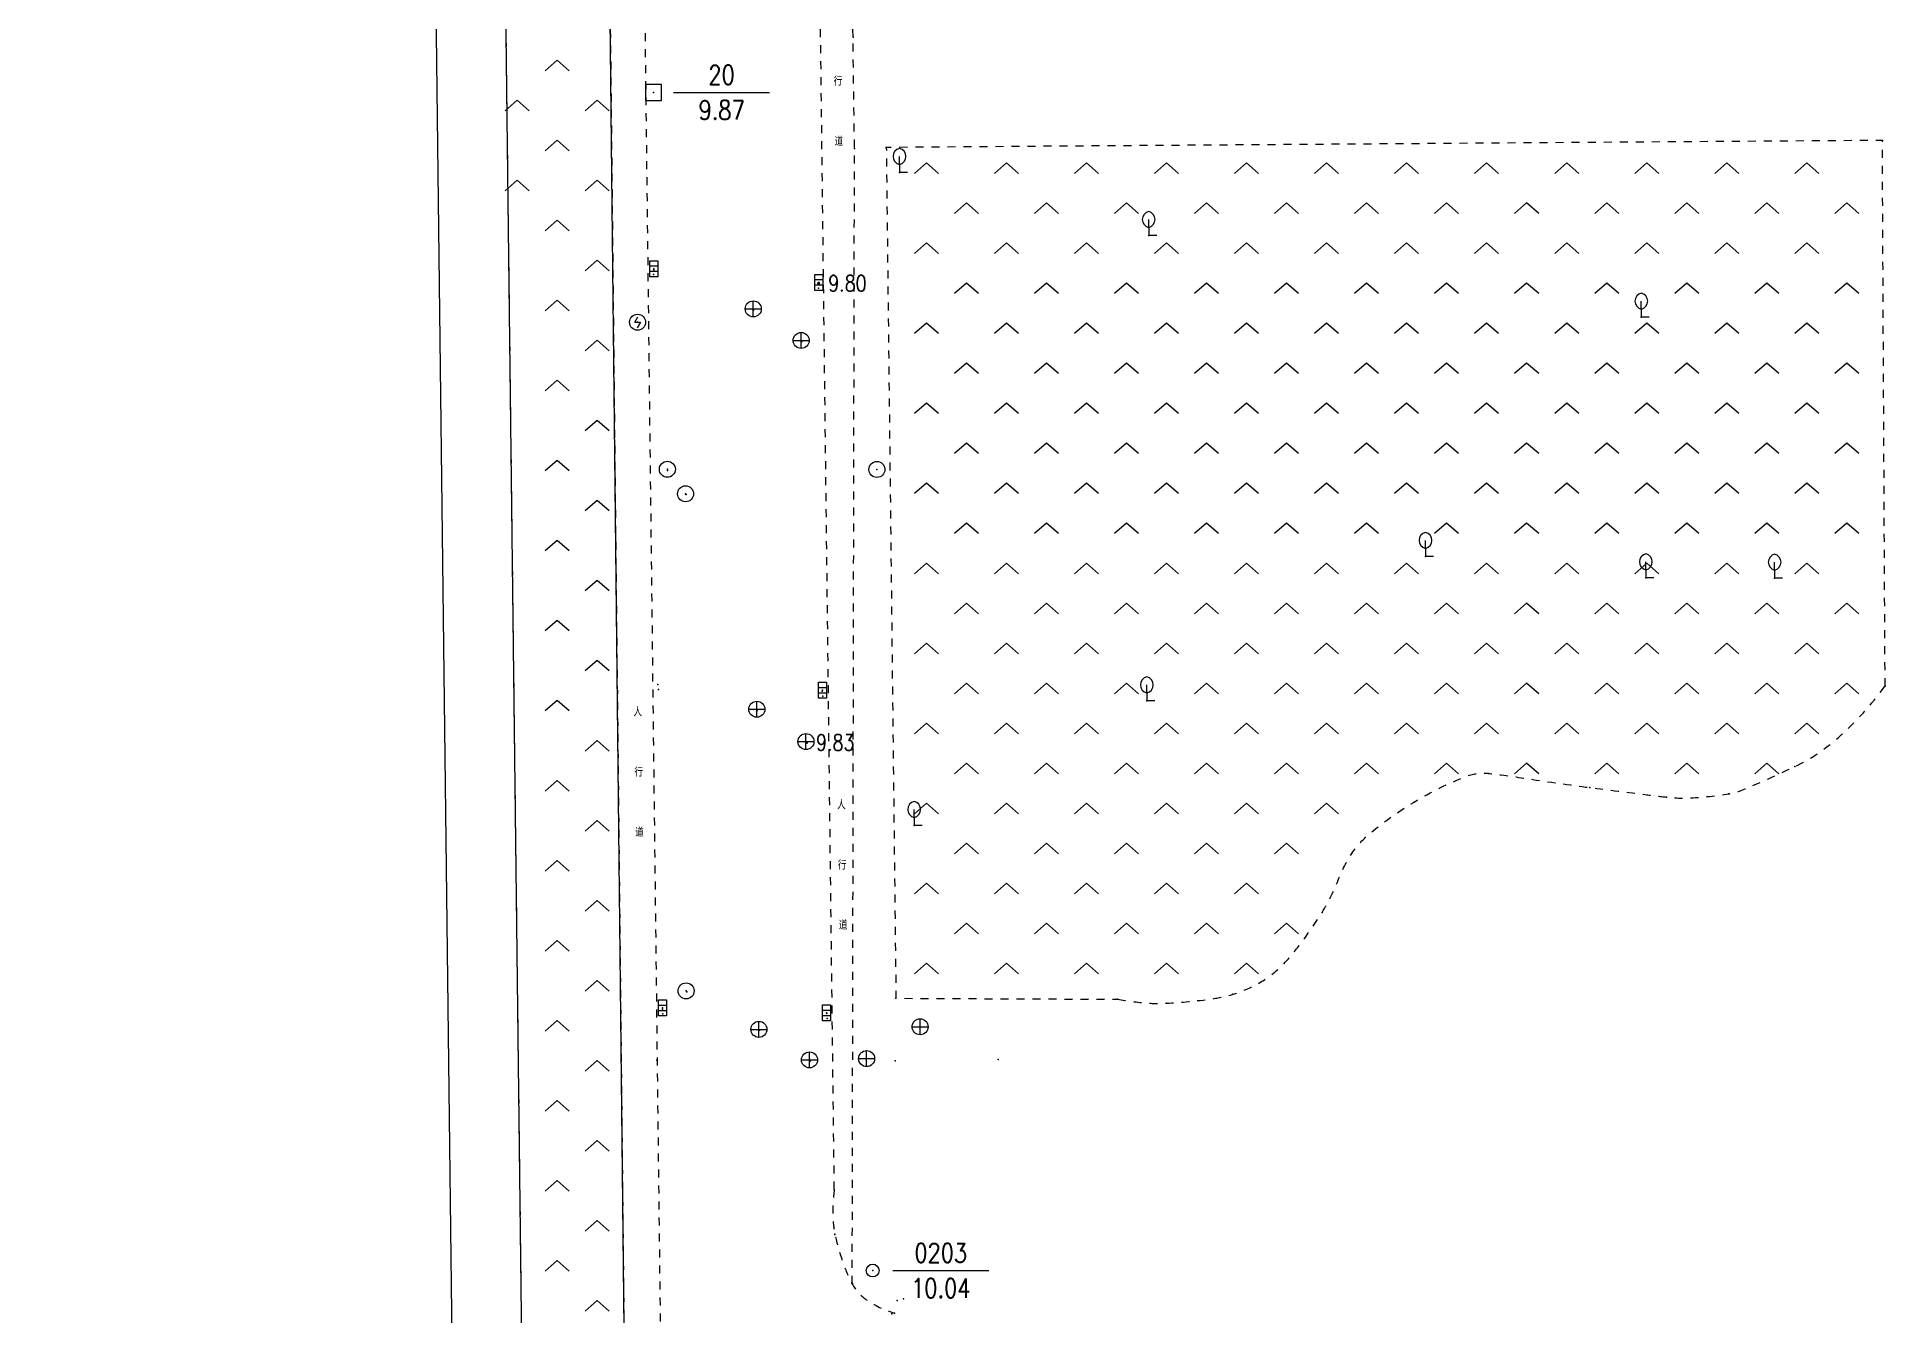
# Model space of a CAD drawing. Extents: x 940 to 2162, y 608 to 1562.
# Drawn here: x 1437.7 to 1553.2, y 885.1 to 965 of the extents above; entities that cross this region are included whole.
import ezdxf
from ezdxf.enums import TextEntityAlignment as Align

# ---------------------------------------------------------------- set-up
doc = ezdxf.new("R2010")
doc.units = 0
doc.header["$LTSCALE"] = 0.5
doc.header["$PDSIZE"] = 0.2
doc.linetypes.add('X6', pattern=[2, 1, -1])
doc.layers.get('0').update_dxf_attribs({"linetype": 'CONTINUOUS'})
for name, color, linetype in [('DLSS', 4, 'CONTINUOUS'), ('GCD', 1, 'CONTINUOUS'), ('GXYZ', 2, 'CONTINUOUS'), ('KZD', 1, 'CONTINUOUS'), ('SXSS', 5, 'CONTINUOUS'), ('ZBTZ', 3, 'CONTINUOUS'), ('ZDH', 1, 'CONTINUOUS')]:
    doc.layers.add(name, color=color, linetype=linetype)
doc.styles.add('HZ', font='rs.shx', dxfattribs={"width": 0.8, "bigfont": 'hztxt.shx'})

# ---------------------------------------------------------------- blocks, each defined once
blk = doc.blocks.new('gc041')
for p, q in [((-1, 0.5), (1, 0.5)), ((-1, -0.5), (-1, 0.5)), ((-0.33, 0.5), (-0.33, -0.5)), ((0.33, 0.5), (0.33, -0.5)), ((1, 0.5), (1, -0.5)), ((1, -0.5), (-1, -0.5))]:
    blk.add_line(p, q)
blk = doc.blocks.new('gc188')
blk.add_circle((0, 0), 1)
blk = doc.blocks.new('gc043')
for p, q in [((-1, 0), (1, 0)), ((0, -1), (0, 1))]:
    blk.add_line(p, q)
blk.add_circle((0, 0), 1)
blk = doc.blocks.new('gc143')
for p, q in [((0, 1), (0, 2)), ((0, 1), (0, 0)), ((1, 0), (0, 0))]:
    blk.add_line(p, q)
for centre, start, end in [((0.225, 2), 102.68038, 257.31962), ((-0.225, 2), 282.68038, 77.31962)]:
    blk.add_arc(centre, 1.025, start, end)
blk = doc.blocks.new('gc211')
for p, q in [((0, 0), (-1.5, -1.32)), ((1.5, -1.32), (0, 0))]:
    blk.add_line(p, q)
blk = doc.blocks.new('gc117')
blk.add_circle((0, 0), 0.8)
blk.add_point((0, 0))
blk = doc.blocks.new('gc115')
blk.add_lwpolyline([(-1, -1), (1, -1), (1, 1), (-1, 1)], close=True)
blk.add_point((0, 0))
blk = doc.blocks.new('gc050')
for p, q in [((-0.35, 0), (0.05, 0.69)), ((-0.35, 0), (0.35, 0)), ((0.35, 0), (-0.06, -0.69))]:
    blk.add_line(p, q)
blk.add_circle((0, 0), 1)
blk = doc.blocks.new('GC200')
at = {"linetype": 'Continuous', "const_width": 0.2, "flags": 128}
blk.add_lwpolyline([(-0.1, 0, 1), (0.1, 0, 1)], format="xyb", close=True, dxfattribs=at)

msp = doc.modelspace()

# ---------------------------------------------------------------- linework, layer by layer
at = {"layer": 'DLSS', "linetype": 'X6', "flags": 128}
for points in [[(1488.72, 964.94), (1485.2, 1187.99), (1488.58, 1195.35), (1526.25, 1195.88)], [(1487.55, 892.95), (1484.06, 1187.77)], [(1473.13, 1186.17), (1478.56, 724.18)], [(1471.24, 1185.4), (1474.67, 860.01)], [(1466.93, 973.83), (1468.28, 860.94)], [(1488.67, 887.05), (1488.81, 957.98), (1488.72, 964.94)], [(1553.19, 924.4), (1553.02, 958.49), (1490.8, 958.05), (1491.4, 904.89), (1505.25, 904.83)]]:
    msp.add_lwpolyline(points, dxfattribs=at)
for points in [[(1505.25, 904.83, 0.022717), (1507.09, 904.59, 0.034985), (1508.29, 904.58, 0.019034), (1511.11, 904.85, 0.039381), (1512.44, 905.14, 0.062629), (1514.23, 905.93, 0.067497), (1515.65, 907.07, 0.029947), (1516.67, 908.29, 0.019966), (1518.02, 910.26, 0.048353), (1519.03, 912.28, -0.057481), (1519.91, 913.98, -0.071583), (1521.06, 915.23, -0.036473), (1523.77, 917.15, -0.044212), (1527.07, 918.77, -0.120308), (1528.43, 918.94, -0.010824), (1530.92, 918.6, 0.007031), (1534.74, 918.06, 0.000763), (1538.3, 917.61, 0.002194), (1539.53, 917.46, 0.042076), (1541.06, 917.41, 0.026913), (1543.42, 917.66, 0.058267), (1544.24, 917.89, 0.013699), (1547.55, 919.37, 0.070469), (1550.27, 921.18, 0.052987), (1553.19, 924.4)], [(1487.55, 892.95, 0.036952), (1487.46, 891.37, 0.047592), (1487.59, 890.15, 0.032774), (1488.06, 888.46, 0.03745), (1488.67, 887.05, 0.120665), (1489.52, 886.08, 0.078017), (1491.31, 885.22)]]:
    msp.add_lwpolyline(points, format="xyb", dxfattribs=at)
at = {"layer": 'KZD', "linetype": 'Continuous'}
for p, q in [((1477.51, 961.49), (1483.51, 961.49)), ((1491.2, 887.88), (1497.2, 887.88))]:
    msp.add_line(p, q, dxfattribs=at)
at = {"layer": 'SXSS', "linetype": 'Continuous', "elevation": 10.49, "flags": 128}
msp.add_lwpolyline([(1462.57, 973.83), (1463.92, 860.94)], dxfattribs=at)
at = {"layer": 'ZBTZ', "linetype": 'Continuous', "flags": 128}
msp.add_lwpolyline([(1472.82, 1034.41), (1442.27, 1034.04), (1442.04, 1031.4), (1438.98, 1031.77), (1437.74, 1013.42), (1453.13, 1001.72, -0.022782), (1456.12, 999.11, -0.047547), (1457.72, 997.26, -0.016371), (1460.93, 992.43, -0.022284), (1463.08, 988.56, -0.024157), (1464.8, 984.67, -0.01926), (1466.46, 979.81, -0.057749), (1466.9, 977.32, -0.025614), (1466.93, 973.83), (1468.28, 860.77), (1474.67, 860.84)], format="xyb", close=True, dxfattribs=at)
at = {"layer": 'ZDH', "linetype": 'Continuous'}
for p in [(1488.72, 964.94, 10.12), (1488.72, 964.94, 10.12), (1488.72, 964.94, 10.12), (1553.02, 958.49, 10.13), (1553.02, 958.49, 10.13), (1553.02, 958.49, 10.13), (1488.81, 957.98, 10.05), (1488.81, 957.98, 10.05), (1488.81, 957.98, 10.05), (1490.79, 958.02, 10.08), (1490.8, 958.05, 10.09), (1490.8, 958.05, 10.09), (1490.8, 958.05, 10.09), (1491.62, 956.49, 10.21), (1491.62, 956.49, 10.21), (1491.62, 956.49, 10.21), (1507.19, 952.55, 10.44), (1507.19, 952.55, 10.44), (1507.19, 952.55, 10.44), (1476.28, 950.47, 9.85), (1476.28, 950.47, 9.85), (1476.28, 950.47, 9.85), (1476.28, 950.4, 9.83), (1476.28, 950.4, 9.83), (1476.26, 950.11, 9.82), (1476.26, 950.11, 9.82), (1486.56, 949.25, 9.8), (1486.56, 949.25, 9.8), (1486.57, 949.56, 9.8), (1486.57, 949.56, 9.8), (1486.58, 949.61, 9.83), (1486.58, 949.61, 9.83), (1486.58, 949.61, 9.83), (1482.49, 947.96, 9.91), (1482.49, 947.96, 9.91), (1482.49, 947.96, 9.91), (1482.51, 947.89, 9.89), (1482.51, 947.89, 9.89), (1475.26, 947.13, 9.99), (1475.26, 947.13, 9.99), (1537.96, 947.45, 10.66), (1537.96, 947.45, 10.66), (1537.96, 947.45, 10.66), (1485.48, 945.99, 9.86), (1485.48, 945.99, 9.86), (1485.48, 945.99, 9.86), (1485.52, 945.92, 9.84), (1485.52, 945.92, 9.84), (1477.12, 937.94, 9.84), (1477.12, 937.94, 9.84), (1477.12, 937.94, 9.84), (1477.14, 937.87, 9.81), (1477.14, 937.87, 9.81), (1490.21, 937.93, 10.05), (1490.21, 937.93, 10.05), (1490.21, 937.93, 10.05), (1478.26, 936.41, 9.85), (1478.26, 936.41, 9.85), (1478.26, 936.41, 9.85), (1478.3, 936.36, 9.82), (1478.3, 936.36, 9.82), (1524.48, 932.5, 11.14), (1524.48, 932.5, 11.14), (1524.48, 932.5, 11.14), (1538.25, 931.16, 10.62), (1538.25, 931.16, 10.62), (1538.25, 931.16, 10.62), (1546.29, 931.14, 10.58), (1546.29, 931.14, 10.58), (1546.29, 931.14, 10.58), (1476.53, 924.5, 9.77), (1476.53, 924.5, 9.77), (1476.56, 924.18, 9.78), (1476.56, 924.18, 9.78), (1486.79, 924.08, 9.8), (1486.79, 924.08, 9.8), (1486.81, 924.15, 9.83), (1486.81, 924.15, 9.83), (1486.81, 924.15, 9.83), (1486.83, 923.77, 9.8), (1486.83, 923.77, 9.8), (1553.19, 924.4, 10.12), (1553.19, 924.4, 10.12), (1553.19, 924.4, 10.12), (1482.71, 922.95, 9.88), (1482.71, 922.95, 9.88), (1482.71, 922.95, 9.88), (1482.74, 922.88, 9.85), (1482.74, 922.88, 9.85), (1507.07, 923.47, 10.2), (1507.07, 923.47, 10.2), (1507.07, 923.47, 10.2), (1485.78, 920.93, 9.86), (1485.78, 920.93, 9.86), (1485.78, 920.93, 9.86), (1485.81, 920.87, 9.83), (1485.81, 920.87, 9.83), (1547.55, 919.37, 10.13), (1547.55, 919.37, 10.13), (1547.55, 919.37, 10.13), (1528.43, 918.94, 10.09), (1528.43, 918.94, 10.09), (1528.43, 918.94, 10.09), (1534.74, 918.06, 10.11), (1534.74, 918.06, 10.11), (1534.74, 918.06, 10.11), (1523.77, 917.15, 10.09), (1523.77, 917.15, 10.09), (1523.77, 917.15, 10.09), (1539.53, 917.46, 10.14), (1539.53, 917.46, 10.14), (1539.53, 917.46, 10.14), (1543.42, 917.66, 10.11), (1543.42, 917.66, 10.11), (1543.42, 917.66, 10.11), (1492.54, 915.69, 10.04), (1492.54, 915.69, 10.04), (1519.91, 913.98, 10.08), (1519.91, 913.98, 10.08), (1519.91, 913.98, 10.08), (1518.02, 910.26, 10.04), (1518.02, 910.26, 10.04), (1518.02, 910.26, 10.04), (1515.65, 907.07, 10.02), (1515.65, 907.07, 10.02), (1515.65, 907.07, 10.02), (1478.29, 905.35, 9.82), (1478.29, 905.35, 9.82), (1478.29, 905.35, 9.82), (1478.33, 905.29, 9.79), (1478.33, 905.29, 9.79), (1512.44, 905.14, 9.98), (1512.44, 905.14, 9.98), (1512.44, 905.14, 9.98), (1476.82, 904.29, 9.8), (1476.82, 904.29, 9.8), (1476.82, 904.29, 9.8), (1476.82, 904.22, 9.76), (1476.82, 904.22, 9.76), (1487.07, 903.99, 9.84), (1487.07, 903.99, 9.84), (1487.07, 903.99, 9.84), (1491.4, 904.89, 10.02), (1491.4, 904.89, 10.02), (1491.4, 904.89, 10.02), (1505.25, 904.83, 9.92), (1505.25, 904.83, 9.92), (1505.25, 904.83, 9.92), (1508.29, 904.58, 9.97), (1508.29, 904.58, 9.97), (1508.29, 904.58, 9.97), (1476.83, 903.92, 9.77), (1476.83, 903.92, 9.77), (1482.84, 902.95, 9.9), (1482.84, 902.95, 9.9), (1482.84, 902.95, 9.9), (1482.87, 902.89, 9.88), (1482.87, 902.89, 9.88), (1487.08, 903.93, 9.83), (1487.08, 903.93, 9.83), (1487.1, 903.62, 9.82), (1487.1, 903.62, 9.82), (1492.91, 903.11, 10.06), (1492.91, 903.11, 10.06), (1492.91, 903.11, 10.06), (1476.47, 901.03, 9.76), (1476.47, 901.03, 9.76), (1476.47, 901.03, 9.76), (1476.47, 901.03, 9.76), (1486, 901.04, 9.86), (1486, 901.04, 9.86), (1486, 901.04, 9.86), (1486.02, 900.96, 9.82), (1486.02, 900.96, 9.82), (1486.04, 900.96, 9.83), (1486.04, 900.96, 9.83), (1489.57, 901.12, 10), (1489.57, 901.12, 10), (1489.57, 901.12, 10), (1491.36, 900.99, 10.27), (1491.36, 900.99, 10.27), (1491.36, 900.99, 10.27), (1497.79, 901.06, 10.26), (1497.79, 901.06, 10.26), (1497.79, 901.06, 10.26), (1487.55, 892.95, 9.84), (1487.55, 892.95, 9.84), (1487.55, 892.95, 9.84), (1487.59, 890.15, 9.83), (1487.59, 890.15, 9.83), (1487.59, 890.15, 9.83), (1487.59, 890.14, 9.81), (1487.59, 890.14, 9.81), (1488.67, 887.05, 9.87), (1488.67, 887.05, 9.87), (1488.67, 887.05, 9.87), (1488.68, 887.07, 9.85), (1488.68, 887.07, 9.85), (1491.47, 886, 16.17), (1491.47, 886, 16.17), (1491.47, 886, 16.17), (1491.88, 886.12, 10.02), (1491.15, 885.17, 10.01), (1491.15, 885.17, 10.01), (1491.31, 885.22, 10.07), (1491.31, 885.22, 10.07), (1491.31, 885.22, 10.07)]:
    msp.add_point(p, dxfattribs=at)

# ---------------------------------------------------------------- block references
at = {"layer": 'GCD', "linetype": 'Continuous'}
ref = msp.add_blockref('GC200', (1486.57, 949.56, 9.8), dxfattribs=dict(at, xscale=0.5, yscale=0.5, zscale=0.5))
ref.add_attrib('height', '9.80', dxfattribs={"linetype": 'Continuous', "height": 1, "style": 'HZ', "width": 0.8}).set_placement((1487.17, 949.56, 9.8), align=Align.MIDDLE_LEFT)
ref = msp.add_blockref('GC200', (1485.81, 920.87, 9.83), dxfattribs=dict(at, xscale=0.5, yscale=0.5, zscale=0.5))
ref.add_attrib('height', '9.83', dxfattribs={"linetype": 'Continuous', "height": 1, "style": 'HZ', "width": 0.8}).set_placement((1486.41, 920.87, 9.83), align=Align.MIDDLE_LEFT)
at = {"layer": 'GXYZ', "linetype": 'Continuous', "xscale": 0.5, "yscale": 0.5, "zscale": 0.5}
for p, rotation in [((1476.28, 950.47, 9.85), 270), ((1486.58, 949.61, 9.83), 270), ((1486.81, 924.15, 9.83), 90), ((1476.82, 904.29, 9.8), 90), ((1487.07, 903.99, 9.84), 90)]:
    msp.add_blockref('gc041', p, dxfattribs=dict(at, rotation=rotation))
at = {"layer": 'GXYZ', "linetype": 'Continuous', "xscale": 0.5, "yscale": 0.5}
for name, p in [('gc043', (1482.49, 947.96, 9.91)), ('gc050', (1475.26, 947.13, 9.99)), ('gc043', (1485.48, 945.99, 9.86)), ('gc188', (1477.12, 937.94, 9.84)), ('gc188', (1490.21, 937.93, 10.05)), ('gc188', (1478.26, 936.41, 9.85)), ('gc043', (1482.71, 922.95, 9.88)), ('gc043', (1485.78, 920.93, 9.86)), ('gc188', (1478.29, 905.35, 9.82)), ('gc043', (1482.84, 902.95, 9.9)), ('gc043', (1492.91, 903.11, 10.06)), ('gc043', (1486, 901.04, 9.86)), ('gc043', (1489.57, 901.12, 10))]:
    msp.add_blockref(name, p, dxfattribs=at)
at = {"layer": 'KZD', "linetype": 'Continuous', "xscale": 0.5, "yscale": 0.5}
for name, p in [('gc115', (1476.26, 961.49, 9.87)), ('gc117', (1489.95, 887.88, 10.04))]:
    msp.add_blockref(name, p, dxfattribs=at)
at = {"layer": 'ZBTZ', "linetype": 'Continuous', "xscale": 0.5, "yscale": 0.5}
for name, p in [('gc211', (1470.24, 963.5)), ('gc211', (1467.74, 961)), ('gc211', (1472.74, 961)), ('gc211', (1470.24, 958.5)), ('gc143', (1491.62, 956.49, 10.21)), ('gc211', (1493.3, 957.08)), ('gc211', (1498.3, 957.08)), ('gc211', (1503.3, 957.08)), ('gc211', (1508.3, 957.08)), ('gc211', (1513.3, 957.08)), ('gc211', (1518.3, 957.08)), ('gc211', (1523.3, 957.08)), ('gc211', (1528.3, 957.08)), ('gc211', (1533.3, 957.08)), ('gc211', (1538.3, 957.08)), ('gc211', (1543.3, 957.08)), ('gc211', (1548.3, 957.08)), ('gc211', (1467.74, 956)), ('gc211', (1472.74, 956)), ('gc211', (1495.8, 954.58)), ('gc211', (1500.8, 954.58)), ('gc211', (1505.8, 954.58)), ('gc143', (1507.19, 952.55, 10.44)), ('gc211', (1510.8, 954.58)), ('gc211', (1515.8, 954.58)), ('gc211', (1520.8, 954.58)), ('gc211', (1525.8, 954.58)), ('gc211', (1530.8, 954.58)), ('gc211', (1535.8, 954.58)), ('gc211', (1540.8, 954.58)), ('gc211', (1545.8, 954.58)), ('gc211', (1550.8, 954.58)), ('gc211', (1470.24, 953.5)), ('gc211', (1493.3, 952.08)), ('gc211', (1498.3, 952.08)), ('gc211', (1503.3, 952.08)), ('gc211', (1508.3, 952.08)), ('gc211', (1513.3, 952.08)), ('gc211', (1518.3, 952.08)), ('gc211', (1523.3, 952.08)), ('gc211', (1528.3, 952.08)), ('gc211', (1533.3, 952.08)), ('gc211', (1538.3, 952.08)), ('gc211', (1543.3, 952.08)), ('gc211', (1548.3, 952.08)), ('gc211', (1472.74, 951)), ('gc211', (1495.8, 949.58)), ('gc211', (1500.8, 949.58)), ('gc211', (1505.8, 949.58)), ('gc211', (1510.8, 949.58)), ('gc211', (1515.8, 949.58)), ('gc211', (1520.8, 949.58)), ('gc211', (1525.8, 949.58)), ('gc211', (1530.8, 949.58)), ('gc211', (1535.8, 949.58)), ('gc211', (1540.8, 949.58)), ('gc211', (1545.8, 949.58)), ('gc211', (1550.8, 949.58)), ('gc211', (1470.24, 948.5)), ('gc143', (1537.96, 947.45, 10.66)), ('gc211', (1493.3, 947.08)), ('gc211', (1498.3, 947.08)), ('gc211', (1503.3, 947.08)), ('gc211', (1508.3, 947.08)), ('gc211', (1513.3, 947.08)), ('gc211', (1518.3, 947.08)), ('gc211', (1523.3, 947.08)), ('gc211', (1528.3, 947.08)), ('gc211', (1533.3, 947.08)), ('gc211', (1538.3, 947.08)), ('gc211', (1543.3, 947.08)), ('gc211', (1548.3, 947.08)), ('gc211', (1472.74, 946)), ('gc211', (1495.8, 944.58)), ('gc211', (1500.8, 944.58)), ('gc211', (1505.8, 944.58)), ('gc211', (1510.8, 944.58)), ('gc211', (1515.8, 944.58)), ('gc211', (1520.8, 944.58)), ('gc211', (1525.8, 944.58)), ('gc211', (1530.8, 944.58)), ('gc211', (1535.8, 944.58)), ('gc211', (1540.8, 944.58)), ('gc211', (1545.8, 944.58)), ('gc211', (1550.8, 944.58)), ('gc211', (1470.24, 943.5)), ('gc211', (1493.3, 942.08)), ('gc211', (1498.3, 942.08)), ('gc211', (1503.3, 942.08)), ('gc211', (1508.3, 942.08)), ('gc211', (1513.3, 942.08)), ('gc211', (1518.3, 942.08)), ('gc211', (1523.3, 942.08)), ('gc211', (1528.3, 942.08)), ('gc211', (1533.3, 942.08)), ('gc211', (1538.3, 942.08)), ('gc211', (1543.3, 942.08)), ('gc211', (1548.3, 942.08)), ('gc211', (1472.74, 941)), ('gc211', (1495.8, 939.58)), ('gc211', (1500.8, 939.58)), ('gc211', (1505.8, 939.58)), ('gc211', (1510.8, 939.58)), ('gc211', (1515.8, 939.58)), ('gc211', (1520.8, 939.58)), ('gc211', (1525.8, 939.58)), ('gc211', (1530.8, 939.58)), ('gc211', (1535.8, 939.58)), ('gc211', (1540.8, 939.58)), ('gc211', (1545.8, 939.58)), ('gc211', (1550.8, 939.58)), ('gc211', (1470.24, 938.5)), ('gc211', (1493.3, 937.08)), ('gc211', (1498.3, 937.08)), ('gc211', (1503.3, 937.08)), ('gc211', (1508.3, 937.08)), ('gc211', (1513.3, 937.08)), ('gc211', (1518.3, 937.08)), ('gc211', (1523.3, 937.08)), ('gc211', (1528.3, 937.08)), ('gc211', (1533.3, 937.08)), ('gc211', (1538.3, 937.08)), ('gc211', (1543.3, 937.08)), ('gc211', (1548.3, 937.08)), ('gc211', (1472.74, 936)), ('gc211', (1495.8, 934.58)), ('gc211', (1500.8, 934.58)), ('gc211', (1505.8, 934.58)), ('gc211', (1510.8, 934.58)), ('gc211', (1515.8, 934.58)), ('gc211', (1520.8, 934.58)), ('gc143', (1524.48, 932.5, 11.14)), ('gc211', (1525.8, 934.58)), ('gc211', (1530.8, 934.58)), ('gc211', (1535.8, 934.58)), ('gc211', (1540.8, 934.58)), ('gc211', (1545.8, 934.58)), ('gc211', (1550.8, 934.58)), ('gc211', (1470.24, 933.5)), ('gc211', (1493.3, 932.08)), ('gc211', (1498.3, 932.08)), ('gc211', (1503.3, 932.08)), ('gc211', (1508.3, 932.08)), ('gc211', (1513.3, 932.08)), ('gc211', (1518.3, 932.08)), ('gc211', (1523.3, 932.08)), ('gc211', (1528.3, 932.08)), ('gc211', (1533.3, 932.08)), ('gc211', (1538.3, 932.08)), ('gc143', (1538.25, 931.16, 10.62)), ('gc211', (1543.3, 932.08)), ('gc143', (1546.29, 931.14, 10.58)), ('gc211', (1548.3, 932.08)), ('gc211', (1472.74, 931)), ('gc211', (1495.8, 929.58)), ('gc211', (1500.8, 929.58)), ('gc211', (1505.8, 929.58)), ('gc211', (1510.8, 929.58)), ('gc211', (1515.8, 929.58)), ('gc211', (1520.8, 929.58)), ('gc211', (1525.8, 929.58)), ('gc211', (1530.8, 929.58)), ('gc211', (1535.8, 929.58)), ('gc211', (1540.8, 929.58)), ('gc211', (1545.8, 929.58)), ('gc211', (1550.8, 929.58)), ('gc211', (1470.24, 928.5)), ('gc211', (1493.3, 927.08)), ('gc211', (1498.3, 927.08)), ('gc211', (1503.3, 927.08)), ('gc211', (1508.3, 927.08)), ('gc211', (1513.3, 927.08)), ('gc211', (1518.3, 927.08)), ('gc211', (1523.3, 927.08)), ('gc211', (1528.3, 927.08)), ('gc211', (1533.3, 927.08)), ('gc211', (1538.3, 927.08)), ('gc211', (1543.3, 927.08)), ('gc211', (1548.3, 927.08)), ('gc211', (1472.74, 926)), ('gc143', (1507.07, 923.47, 10.2)), ('gc211', (1495.8, 924.58)), ('gc211', (1500.8, 924.58)), ('gc211', (1505.8, 924.58)), ('gc211', (1510.8, 924.58)), ('gc211', (1515.8, 924.58)), ('gc211', (1520.8, 924.58)), ('gc211', (1525.8, 924.58)), ('gc211', (1530.8, 924.58)), ('gc211', (1535.8, 924.58)), ('gc211', (1540.8, 924.58)), ('gc211', (1545.8, 924.58)), ('gc211', (1550.8, 924.58)), ('gc211', (1470.24, 923.5)), ('gc211', (1493.3, 922.08)), ('gc211', (1498.3, 922.08)), ('gc211', (1503.3, 922.08)), ('gc211', (1508.3, 922.08)), ('gc211', (1513.3, 922.08)), ('gc211', (1518.3, 922.08)), ('gc211', (1523.3, 922.08)), ('gc211', (1528.3, 922.08)), ('gc211', (1533.3, 922.08)), ('gc211', (1538.3, 922.08)), ('gc211', (1543.3, 922.08)), ('gc211', (1548.3, 922.08)), ('gc211', (1472.74, 921)), ('gc211', (1495.8, 919.58)), ('gc211', (1500.8, 919.58)), ('gc211', (1505.8, 919.58)), ('gc211', (1510.8, 919.58)), ('gc211', (1515.8, 919.58)), ('gc211', (1520.8, 919.58)), ('gc211', (1525.8, 919.58)), ('gc211', (1530.8, 919.58)), ('gc211', (1535.8, 919.58)), ('gc211', (1540.8, 919.58)), ('gc211', (1545.8, 919.58)), ('gc211', (1470.24, 918.5)), ('gc143', (1492.54, 915.69, 10.04)), ('gc211', (1493.3, 917.08)), ('gc211', (1498.3, 917.08)), ('gc211', (1503.3, 917.08)), ('gc211', (1508.3, 917.08)), ('gc211', (1513.3, 917.08)), ('gc211', (1518.3, 917.08)), ('gc211', (1472.74, 916)), ('gc211', (1495.8, 914.58)), ('gc211', (1500.8, 914.58)), ('gc211', (1505.8, 914.58)), ('gc211', (1510.8, 914.58)), ('gc211', (1515.8, 914.58)), ('gc211', (1470.24, 913.5)), ('gc211', (1493.3, 912.08)), ('gc211', (1498.3, 912.08)), ('gc211', (1503.3, 912.08)), ('gc211', (1508.3, 912.08)), ('gc211', (1513.3, 912.08)), ('gc211', (1472.74, 911)), ('gc211', (1495.8, 909.58)), ('gc211', (1500.8, 909.58)), ('gc211', (1505.8, 909.58)), ('gc211', (1510.8, 909.58)), ('gc211', (1515.8, 909.58)), ('gc211', (1470.24, 908.5)), ('gc211', (1493.3, 907.08)), ('gc211', (1498.3, 907.08)), ('gc211', (1503.3, 907.08)), ('gc211', (1508.3, 907.08)), ('gc211', (1513.3, 907.08)), ('gc211', (1472.74, 906)), ('gc211', (1470.24, 903.5)), ('gc211', (1472.74, 901)), ('gc211', (1470.24, 898.5)), ('gc211', (1472.74, 896)), ('gc211', (1470.24, 893.5)), ('gc211', (1472.74, 891)), ('gc211', (1470.24, 888.5)), ('gc211', (1472.74, 886))]:
    msp.add_blockref(name, p, dxfattribs=at)

# ---------------------------------------------------------------- texts
at = {"layer": 'DLSS', "linetype": 'Continuous', "style": 'HZ', "width": 0.8}
for s, p in [('行', (1487.51, 961.92)), ('道', (1487.57, 958.16)), ('人', (1475, 922.51)), ('行', (1475.06, 918.75)), ('人', (1487.72, 916.7)), ('道', (1475.11, 914.99)), ('行', (1487.77, 912.94)), ('道', (1487.83, 909.19))]:
    msp.add_text(s, height=0.5, dxfattribs=at).set_placement(p)
at = {"layer": 'KZD', "linetype": 'Continuous', "style": 'HZ', "width": 0.8}
for s, p in [('20', (1480.51, 962.59)), ('9.87', (1480.51, 960.39)), ('0203', (1494.2, 888.98)), ('10.04', (1494.2, 886.78))]:
    msp.add_text(s, height=1.2, dxfattribs=at).set_placement(p, align=Align.MIDDLE)

doc.saveas('drawing.dxf')
